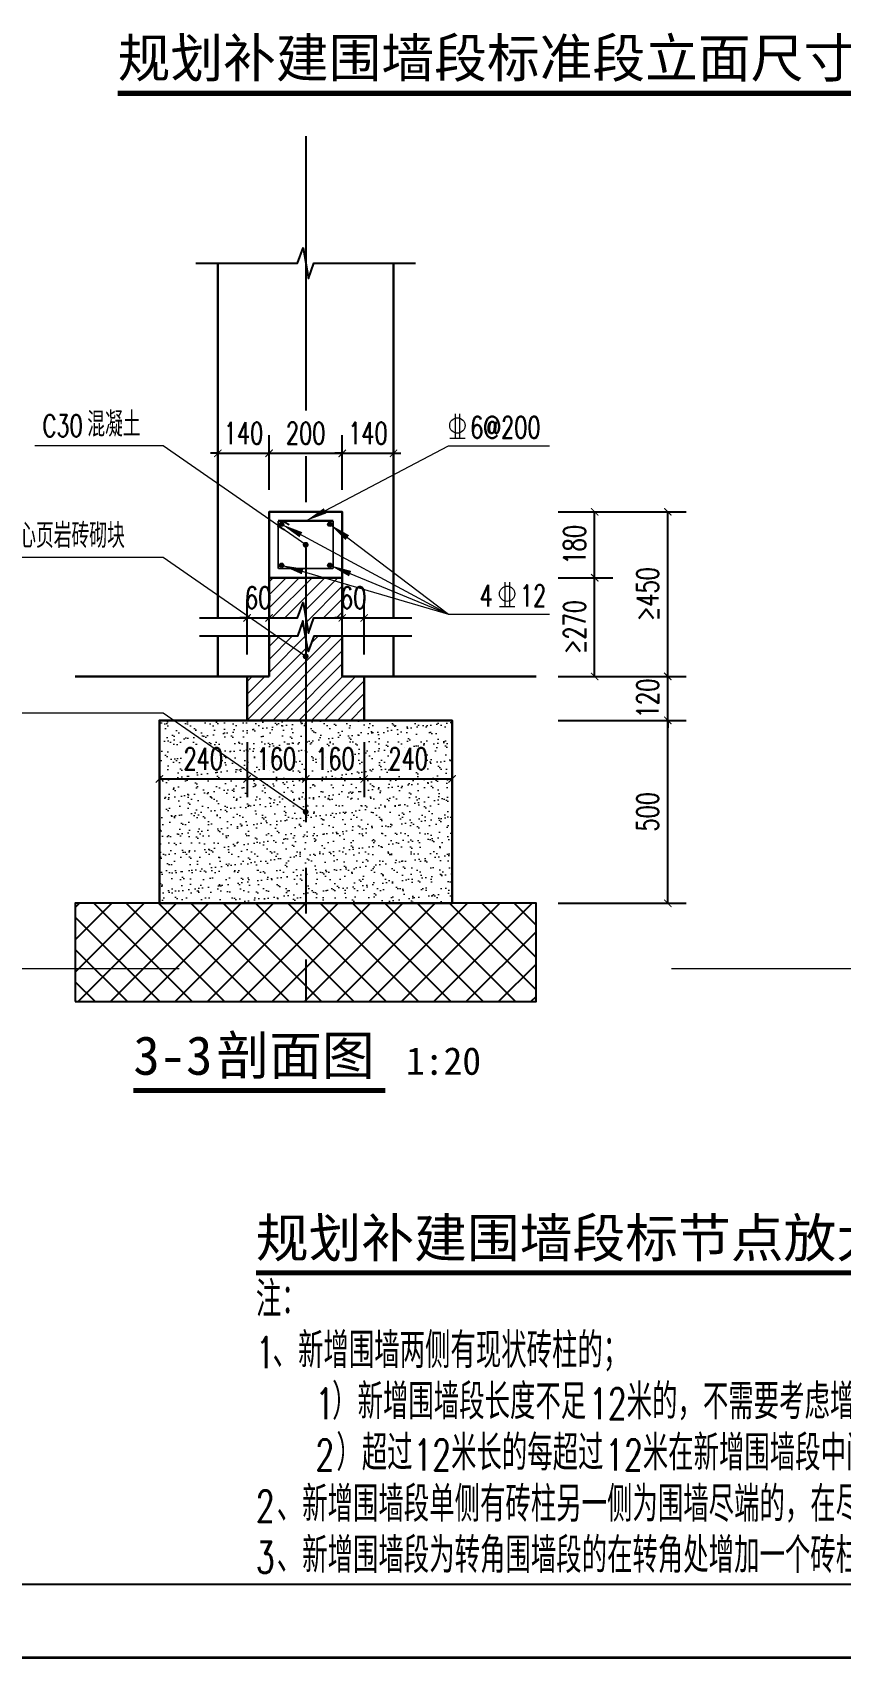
# Model space of a CAD drawing. Header units: millimetres. Extents: x 0 to 16820, y -11520 to 11880.
# Drawn here: x 6224 to 8433, y 0 to 4442 of the extents above; entities that cross this region are included whole.
import ezdxf
from ezdxf.enums import TextEntityAlignment as Align

# ---------------------------------------------------------------- set-up
doc = ezdxf.new("R2010")
doc.units = ezdxf.units.MM
doc.header["$LTSCALE"] = 1000
doc.linetypes.add('CENTER2', pattern=[1.125, 0.75, -0.125, 0.125, -0.125])
for name, color, linetype, lineweight in [('0-LA-剖断线', 2, 'Continuous', 30), ('0-LA-填充', 8, 'Continuous', 9), ('0-LA-连接件', 6, 'Continuous', 9), ('A-ANNO-DIMS', 3, 'Continuous', 13), ('A-ANNO-TEXT', 7, 'Continuous', 18), ('DIM_LEAD', 3, 'Continuous', 13)]:
    doc.layers.add(name, color=color, linetype=linetype, lineweight=lineweight)
for name, color, linetype in [('DIM_SYMB', 3, 'Continuous'), ('DOTE', 8, 'CENTER2'), ('PUB_DIM', 3, 'Continuous'), ('图框层', 7, 'Continuous')]:
    doc.layers.add(name, color=color, linetype=linetype)
doc.styles.add('_TCH_DIM', font='SIMPLEX', dxfattribs={"bigfont": 'GBCBIG'})
doc.styles.add('_TCH_DIM_T3', font='SIMPLEX', dxfattribs={"width": 0.705882, "bigfont": 'GBCBIG'})
doc.styles.get("Standard").update_dxf_attribs({"font": ''})
doc.styles.add('宋体', font='', dxfattribs={"width": 0.8})
doc.styles.get('Standard').set_extended_font_data('SimSun')
doc.styles.get('宋体').set_extended_font_data('SimSun')
doc.dimstyles.new('_TCH_ARCH&&20', dxfattribs={"dimtxt": 59.5, "dimasz": 20, "dimexe": 50, "dimexo": 60, "dimgap": 25.25, "dimtad": 1, "dimdec": 0, "dimzin": 0, "dimdsep": 46, "dimtxsty": '_TCH_DIM_T3', "dimblk": 'ARCHTICK', "dimcen": 0.09, "dimclrt": 7, "dimazin": 2, "dimtfac": 1, "dimtdec": 0, "dimtix": 1, "dimtmove": 2, "dimatfit": 3, "dimfxl": 20, "dimtolj": 1, "dimtzin": 0, "dimarcsym": 0})

# ---------------------------------------------------------------- blocks, each defined once
blk = doc.blocks.new('JYHT-FRAME_NORMAL-7c40bc6b8ebf42d483e23fe8ae0242e0')
at = {"layer": '图框层', "color": 0, "linetype": 'Continuous'}
blk.add_line((25, 10), (831, 10), dxfattribs=at)
at = {"layer": '图框层', "color": 4, "lineweight": 35}
blk.add_line((0, 0), (841, 0), dxfattribs=at)
at = {"style": '宋体'}
blk.add_attdef('公章', text='', height=2.5, dxfattribs=at).set_placement((795.74, 211.72), align=Align.MIDDLE_CENTER)
at = {"layer": '图框层', "style": '宋体', "width": 0.8}
for tag, height, p in [('合作设计单位', 3, (796, 528)), ('节能章', 2.5, (795.74, 103.14))]:
    blk.add_attdef(tag, text='', height=height, dxfattribs=at).set_placement(p, align=Align.MIDDLE_CENTER)
at = {"layer": '图框层', "style": '宋体'}
for tag, p in [('接口确认章', (794.47, 491.41)), ('竣工图章', (794.47, 491.41)), ('造价咨询章', (795.43, 445.09)), ('出图章', (795.43, 445.09)), ('提交图纸章', (788.66, 395.82)), ('报审章', (788.66, 394.32)), ('规划报审章', (788.66, 338.77)), ('制图人', (793.5, 230.46)), ('设计人', (793.5, 223.48)), ('专业负责人', (793.5, 216.44)), ('设计主持人', (793.5, 209.46)), ('项目经理', (793.5, 202.45)), ('校对', (793.5, 195.46)), ('审核', (793.5, 188.46)), ('审定', (793.5, 181.44)), ('工程名称', (804.5, 72.96)), ('子项名称', (804.5, 58.96)), ('设计号', (787, 48.48)), ('专业', (822, 48.44)), ('图名', (804.5, 37.94)), ('图号', (804.5, 23.99)), ('阶段', (787, 13.46)), ('日期', (822, 13.45))]:
    blk.add_attdef(tag, text='', height=2.5, dxfattribs=at).set_placement(p, align=Align.MIDDLE_CENTER)
for tag, p in [('版号1', (769.51, 97.5)), ('版号1日期', (787.01, 97.5)), ('版号1内容', (804.46, 97.5)), ('版号1修改人', (822.01, 97.5)), ('版号2', (769.51, 90.5)), ('版号2日期', (787.01, 90.5)), ('版号2内容', (804.46, 90.5)), ('版号2修改人', (822.01, 90.5)), ('版号3', (769.51, 83.5)), ('版号3日期', (787.01, 83.5)), ('版号3内容', (804.46, 83.5)), ('版号3修改人', (822.01, 83.5))]:
    blk.add_attdef(tag, text='', height=2.5, dxfattribs=at).set_placement(p, align=Align.MIDDLE)
blk = doc.blocks.new('_ArchTick')
at = {"color": 0, "linetype": 'ByBlock', "const_width": 0.15}
blk.add_lwpolyline([(-0.5, -0.5), (0.5, 0.5)], dxfattribs=at)
blk = doc.blocks.new('*D315')
at = {"layer": 'Defpoints', "color": 0, "transparency": 16777216}
for p in [(6570.6, 2561.5), (6810.6, 2561.5), (6810.6, 2401.5)]:
    blk.add_point(p, dxfattribs=at)
at = {"layer": 'PUB_DIM', "color": 0, "lineweight": -2, "transparency": 16777216}
for p, q in [((6570.6, 2501.5), (6570.6, 2351.5)), ((6810.6, 2501.5), (6810.6, 2351.5)), ((6570.6, 2401.5), (6810.6, 2401.5))]:
    blk.add_line(p, q, dxfattribs=at)
at = {"layer": 'PUB_DIM', "color": 0, "lineweight": -2, "transparency": 16777216, "xscale": 20, "yscale": 20, "zscale": 20, "rotation": 180}
blk.add_blockref('_ArchTick', (6570.6, 2401.5), dxfattribs=at)
at = {"layer": 'PUB_DIM', "color": 0, "lineweight": -2, "transparency": 16777216, "xscale": 20, "yscale": 20, "zscale": 20}
blk.add_blockref('_ArchTick', (6810.6, 2401.5), dxfattribs=at)
at = {"layer": 'PUB_DIM', "color": 7, "transparency": 16777216, "insert": (6690.6, 2456.5), "char_height": 59.5, "attachment_point": 5, "style": '_TCH_DIM_T3'}
blk.add_mtext('\\A1;240', dxfattribs=at)
blk = doc.blocks.new('*D316')
at = {"layer": 'Defpoints', "color": 0, "transparency": 16777216}
for p in [(6810.6, 2561.5), (6970.6, 2561.5), (6970.6, 2401.5)]:
    blk.add_point(p, dxfattribs=at)
at = {"layer": 'PUB_DIM', "color": 0, "lineweight": -2, "transparency": 16777216}
for p, q in [((6810.6, 2501.5), (6810.6, 2351.5)), ((6970.6, 2501.5), (6970.6, 2351.5)), ((6810.6, 2401.5), (6970.6, 2401.5))]:
    blk.add_line(p, q, dxfattribs=at)
at = {"layer": 'PUB_DIM', "color": 0, "lineweight": -2, "transparency": 16777216, "xscale": 20, "yscale": 20, "zscale": 20, "rotation": 180}
blk.add_blockref('_ArchTick', (6810.6, 2401.5), dxfattribs=at)
at = {"layer": 'PUB_DIM', "color": 0, "lineweight": -2, "transparency": 16777216, "xscale": 20, "yscale": 20, "zscale": 20}
blk.add_blockref('_ArchTick', (6970.6, 2401.5), dxfattribs=at)
at = {"layer": 'PUB_DIM', "color": 7, "transparency": 16777216, "insert": (6890.6, 2456.5), "char_height": 59.5, "attachment_point": 5, "style": '_TCH_DIM_T3'}
blk.add_mtext('\\A1;160', dxfattribs=at)
blk = doc.blocks.new('*D317')
at = {"layer": 'Defpoints', "color": 0, "transparency": 16777216}
for p in [(6970.6, 2561.5), (7130.6, 2561.5), (7130.6, 2401.5)]:
    blk.add_point(p, dxfattribs=at)
at = {"layer": 'PUB_DIM', "color": 0, "lineweight": -2, "transparency": 16777216}
for p, q in [((6970.6, 2501.5), (6970.6, 2351.5)), ((7130.6, 2501.5), (7130.6, 2351.5)), ((6970.6, 2401.5), (7130.6, 2401.5))]:
    blk.add_line(p, q, dxfattribs=at)
at = {"layer": 'PUB_DIM', "color": 0, "lineweight": -2, "transparency": 16777216, "xscale": 20, "yscale": 20, "zscale": 20, "rotation": 180}
blk.add_blockref('_ArchTick', (6970.6, 2401.5), dxfattribs=at)
at = {"layer": 'PUB_DIM', "color": 0, "lineweight": -2, "transparency": 16777216, "xscale": 20, "yscale": 20, "zscale": 20}
blk.add_blockref('_ArchTick', (7130.6, 2401.5), dxfattribs=at)
at = {"layer": 'PUB_DIM', "color": 7, "transparency": 16777216, "insert": (7050.6, 2456.5), "char_height": 59.5, "attachment_point": 5, "style": '_TCH_DIM_T3'}
blk.add_mtext('\\A1;160', dxfattribs=at)
blk = doc.blocks.new('*D318')
at = {"layer": 'Defpoints', "color": 0, "transparency": 16777216}
for p in [(7130.6, 2561.5), (7370.6, 2561.5), (7370.6, 2401.5)]:
    blk.add_point(p, dxfattribs=at)
at = {"layer": 'PUB_DIM', "color": 0, "lineweight": -2, "transparency": 16777216}
for p, q in [((7130.6, 2501.5), (7130.6, 2351.5)), ((7370.6, 2501.5), (7370.6, 2351.5)), ((7130.6, 2401.5), (7370.6, 2401.5))]:
    blk.add_line(p, q, dxfattribs=at)
at = {"layer": 'PUB_DIM', "color": 0, "lineweight": -2, "transparency": 16777216, "xscale": 20, "yscale": 20, "zscale": 20, "rotation": 180}
blk.add_blockref('_ArchTick', (7130.6, 2401.5), dxfattribs=at)
at = {"layer": 'PUB_DIM', "color": 0, "lineweight": -2, "transparency": 16777216, "xscale": 20, "yscale": 20, "zscale": 20}
blk.add_blockref('_ArchTick', (7370.6, 2401.5), dxfattribs=at)
at = {"layer": 'PUB_DIM', "color": 7, "transparency": 16777216, "insert": (7250.6, 2456.5), "char_height": 59.5, "attachment_point": 5, "style": '_TCH_DIM_T3'}
blk.add_mtext('\\A1;240', dxfattribs=at)
blk = doc.blocks.new('*D332')
at = {"layer": 'Defpoints', "color": 0, "transparency": 16777216}
for p in [(6870.6, 3291.5), (6730.6, 3131.5), (6870.6, 3131.5)]:
    blk.add_point(p, dxfattribs=at)
at = {"layer": 'PUB_DIM', "color": 0, "lineweight": -2, "transparency": 16777216}
for p, q in [((6730.6, 3191.5), (6730.6, 3341.5)), ((6870.6, 3191.5), (6870.6, 3341.5)), ((6730.6, 3291.5), (6710.6, 3291.5)), ((6730.6, 3291.5), (6870.6, 3291.5)), ((6870.6, 3291.5), (6890.6, 3291.5))]:
    blk.add_line(p, q, dxfattribs=at)
at = {"layer": 'PUB_DIM', "color": 0, "lineweight": -2, "transparency": 16777216, "xscale": 20, "yscale": 20, "zscale": 20}
blk.add_blockref('_ArchTick', (6730.6, 3291.5), dxfattribs=at)
at = {"layer": 'PUB_DIM', "color": 0, "lineweight": -2, "transparency": 16777216, "xscale": 20, "yscale": 20, "zscale": 20, "rotation": 180}
blk.add_blockref('_ArchTick', (6870.6, 3291.5), dxfattribs=at)
at = {"layer": 'PUB_DIM', "color": 7, "transparency": 16777216, "insert": (6800.6, 3346.5), "char_height": 59.5, "attachment_point": 5, "style": '_TCH_DIM_T3'}
blk.add_mtext('\\A1;140', dxfattribs=at)
blk = doc.blocks.new('*D333')
at = {"layer": 'Defpoints', "color": 0, "transparency": 16777216}
for p in [(7070.6, 3291.5), (6870.6, 3131.5), (7070.6, 3131.5)]:
    blk.add_point(p, dxfattribs=at)
at = {"layer": 'PUB_DIM', "color": 0, "lineweight": -2, "transparency": 16777216}
for p, q in [((6870.6, 3191.5), (6870.6, 3341.5)), ((7070.6, 3191.5), (7070.6, 3341.5)), ((6870.6, 3291.5), (7070.6, 3291.5))]:
    blk.add_line(p, q, dxfattribs=at)
at = {"layer": 'PUB_DIM', "color": 0, "lineweight": -2, "transparency": 16777216, "xscale": 20, "yscale": 20, "zscale": 20, "rotation": 180}
blk.add_blockref('_ArchTick', (6870.6, 3291.5), dxfattribs=at)
at = {"layer": 'PUB_DIM', "color": 0, "lineweight": -2, "transparency": 16777216, "xscale": 20, "yscale": 20, "zscale": 20}
blk.add_blockref('_ArchTick', (7070.6, 3291.5), dxfattribs=at)
at = {"layer": 'PUB_DIM', "color": 7, "transparency": 16777216, "insert": (6970.6, 3346.5), "char_height": 59.5, "attachment_point": 5, "style": '_TCH_DIM_T3'}
blk.add_mtext('\\A1;200', dxfattribs=at)
blk = doc.blocks.new('*D334')
at = {"layer": 'Defpoints', "color": 0, "transparency": 16777216}
for p in [(7210.6, 3291.5), (7070.6, 3131.5), (7210.6, 3131.5)]:
    blk.add_point(p, dxfattribs=at)
at = {"layer": 'PUB_DIM', "color": 0, "lineweight": -2, "transparency": 16777216}
for p, q in [((7070.6, 3191.5), (7070.6, 3341.5)), ((7210.6, 3191.5), (7210.6, 3341.5)), ((7070.6, 3291.5), (7050.6, 3291.5)), ((7070.6, 3291.5), (7210.6, 3291.5)), ((7210.6, 3291.5), (7230.6, 3291.5))]:
    blk.add_line(p, q, dxfattribs=at)
at = {"layer": 'PUB_DIM', "color": 0, "lineweight": -2, "transparency": 16777216, "xscale": 20, "yscale": 20, "zscale": 20}
blk.add_blockref('_ArchTick', (7070.6, 3291.5), dxfattribs=at)
at = {"layer": 'PUB_DIM', "color": 0, "lineweight": -2, "transparency": 16777216, "xscale": 20, "yscale": 20, "zscale": 20, "rotation": 180}
blk.add_blockref('_ArchTick', (7210.6, 3291.5), dxfattribs=at)
at = {"layer": 'PUB_DIM', "color": 7, "transparency": 16777216, "insert": (7140.6, 3346.5), "char_height": 59.5, "attachment_point": 5, "style": '_TCH_DIM_T3'}
blk.add_mtext('\\A1;140', dxfattribs=at)
blk = doc.blocks.new('A$C671D5DA0')
h = blk.add_hatch()
h.set_pattern_fill('ANSI37', color=256, scale=500)
h.set_pattern_definition([(45, (-124266.204, -28855.045), (-44.194174, 44.194174), []), (135, (-124266.204, -28855.045), (-44.194174, -44.194174), [])])
h.paths.add_polyline_path([(869.6, 0), (2129.5, 0), (2129.5, 268.7), (869.6, 268.7)])
blk.add_lwpolyline([(869.6, 0), (2129.5, 0), (2129.5, 268.7), (869.6, 268.7)], close=True)
at = {"layer": 'DIM_LEAD'}
blk.add_line((1153.9, 89.3), (0, 89.3), dxfattribs=at)
blk = doc.blocks.new('*D335')
at = {"layer": 'Defpoints', "color": 0, "transparency": 16777216}
for p in [(7130.6, 2841.5), (7070.6, 2681.5), (7130.6, 2681.5)]:
    blk.add_point(p, dxfattribs=at)
at = {"layer": 'PUB_DIM', "color": 0, "lineweight": -2, "transparency": 16777216}
for p, q in [((7070.6, 2741.5), (7070.6, 2891.5)), ((7130.6, 2741.5), (7130.6, 2891.5)), ((7070.6, 2841.5), (7050.6, 2841.5)), ((7070.6, 2841.5), (7130.6, 2841.5)), ((7130.6, 2841.5), (7150.6, 2841.5))]:
    blk.add_line(p, q, dxfattribs=at)
at = {"layer": 'PUB_DIM', "color": 0, "lineweight": -2, "transparency": 16777216, "xscale": 20, "yscale": 20, "zscale": 20}
blk.add_blockref('_ArchTick', (7070.6, 2841.5), dxfattribs=at)
at = {"layer": 'PUB_DIM', "color": 0, "lineweight": -2, "transparency": 16777216, "xscale": 20, "yscale": 20, "zscale": 20, "rotation": 180}
blk.add_blockref('_ArchTick', (7130.6, 2841.5), dxfattribs=at)
at = {"layer": 'PUB_DIM', "color": 7, "transparency": 16777216, "insert": (7100.6, 2896.5), "char_height": 59.5, "attachment_point": 5, "style": '_TCH_DIM_T3'}
blk.add_mtext('\\A1;60', dxfattribs=at)
blk = doc.blocks.new('*D336')
at = {"layer": 'Defpoints', "color": 0, "transparency": 16777216}
for p in [(6870.6, 2841.5), (6810.6, 2681.5), (6870.6, 2681.5)]:
    blk.add_point(p, dxfattribs=at)
at = {"layer": 'PUB_DIM', "color": 0, "lineweight": -2, "transparency": 16777216}
for p, q in [((6810.6, 2741.5), (6810.6, 2891.5)), ((6870.6, 2741.5), (6870.6, 2891.5)), ((6810.6, 2841.5), (6790.6, 2841.5)), ((6810.6, 2841.5), (6870.6, 2841.5)), ((6870.6, 2841.5), (6890.6, 2841.5))]:
    blk.add_line(p, q, dxfattribs=at)
at = {"layer": 'PUB_DIM', "color": 0, "lineweight": -2, "transparency": 16777216, "xscale": 20, "yscale": 20, "zscale": 20}
blk.add_blockref('_ArchTick', (6810.6, 2841.5), dxfattribs=at)
at = {"layer": 'PUB_DIM', "color": 0, "lineweight": -2, "transparency": 16777216, "xscale": 20, "yscale": 20, "zscale": 20, "rotation": 180}
blk.add_blockref('_ArchTick', (6870.6, 2841.5), dxfattribs=at)
at = {"layer": 'PUB_DIM', "color": 7, "transparency": 16777216, "insert": (6840.6, 2896.5), "char_height": 59.5, "attachment_point": 5, "style": '_TCH_DIM_T3'}
blk.add_mtext('\\A1;60', dxfattribs=at)
blk = doc.blocks.new('*D337')
at = {"layer": 'A-ANNO-DIMS', "color": 0, "lineweight": -2, "transparency": 16777216}
for p, q in [((7660.5, 2951.5), (7810.5, 2951.5)), ((7760.5, 2681.5), (7760.5, 2951.5)), ((7660.5, 2681.5), (7810.5, 2681.5))]:
    blk.add_line(p, q, dxfattribs=at)
at = {"layer": 'Defpoints', "color": 0, "transparency": 16777216}
for p in [(7600.5, 2951.5), (7760.5, 2951.5), (7600.5, 2681.5)]:
    blk.add_point(p, dxfattribs=at)
at = {"layer": 'A-ANNO-DIMS', "color": 0, "lineweight": -2, "transparency": 16777216, "xscale": 20, "yscale": 20, "zscale": 20}
for p, rotation in [((7760.5, 2951.5), 90), ((7760.5, 2681.5), 270)]:
    blk.add_blockref('_ArchTick', p, dxfattribs=dict(at, rotation=rotation))
at = {"layer": 'A-ANNO-DIMS', "color": 7, "transparency": 16777216, "insert": (7705.5, 2816.5), "char_height": 59.5, "attachment_point": 5, "rotation": 90, "style": '_TCH_DIM_T3'}
blk.add_mtext('\\A1;≥270', dxfattribs=at)
blk = doc.blocks.new('*D338')
at = {"layer": 'A-ANNO-DIMS', "color": 0, "lineweight": -2, "transparency": 16777216}
for p, q in [((7660.5, 3131.5), (7810.5, 3131.5)), ((7760.5, 2951.5), (7760.5, 3131.5)), ((7660.5, 2951.5), (7810.5, 2951.5))]:
    blk.add_line(p, q, dxfattribs=at)
at = {"layer": 'Defpoints', "color": 0, "transparency": 16777216}
for p in [(7600.5, 3131.5), (7760.5, 3131.5), (7600.5, 2951.5)]:
    blk.add_point(p, dxfattribs=at)
at = {"layer": 'A-ANNO-DIMS', "color": 0, "lineweight": -2, "transparency": 16777216, "xscale": 20, "yscale": 20, "zscale": 20}
for p, rotation in [((7760.5, 3131.5), 90), ((7760.5, 2951.5), 270)]:
    blk.add_blockref('_ArchTick', p, dxfattribs=dict(at, rotation=rotation))
at = {"layer": 'A-ANNO-DIMS', "color": 7, "transparency": 16777216, "insert": (7705.5, 3041.5), "char_height": 59.5, "attachment_point": 5, "rotation": 90, "style": '_TCH_DIM_T3'}
blk.add_mtext('\\A1;180', dxfattribs=at)
blk = doc.blocks.new('*D339')
at = {"layer": 'A-ANNO-DIMS', "color": 0, "lineweight": -2, "transparency": 16777216}
for p, q in [((7660.5, 2561.5), (8010.5, 2561.5)), ((7960.5, 2061.5), (7960.5, 2561.5)), ((7660.5, 2061.5), (8010.5, 2061.5))]:
    blk.add_line(p, q, dxfattribs=at)
at = {"layer": 'Defpoints', "color": 0, "transparency": 16777216}
for p in [(7600.5, 2561.5), (7960.5, 2561.5), (7600.5, 2061.5)]:
    blk.add_point(p, dxfattribs=at)
at = {"layer": 'A-ANNO-DIMS', "color": 0, "lineweight": -2, "transparency": 16777216, "xscale": 20, "yscale": 20, "zscale": 20}
for p, rotation in [((7960.5, 2561.5), 90), ((7960.5, 2061.5), 270)]:
    blk.add_blockref('_ArchTick', p, dxfattribs=dict(at, rotation=rotation))
at = {"layer": 'A-ANNO-DIMS', "color": 7, "transparency": 16777216, "insert": (7905.5, 2311.5), "char_height": 59.5, "attachment_point": 5, "rotation": 90, "style": '_TCH_DIM_T3'}
blk.add_mtext('\\A1;500', dxfattribs=at)
blk = doc.blocks.new('*D340')
at = {"layer": 'A-ANNO-DIMS', "color": 0, "lineweight": -2, "transparency": 16777216}
for p, q in [((7660.5, 2681.5), (8010.5, 2681.5)), ((7960.5, 2681.5), (7960.5, 2701.5)), ((7960.5, 2561.5), (7960.5, 2681.5)), ((7660.5, 2561.5), (8010.5, 2561.5)), ((7960.5, 2561.5), (7960.5, 2541.5))]:
    blk.add_line(p, q, dxfattribs=at)
at = {"layer": 'Defpoints', "color": 0, "transparency": 16777216}
for p in [(7600.5, 2681.5), (7960.5, 2681.5), (7600.5, 2561.5)]:
    blk.add_point(p, dxfattribs=at)
at = {"layer": 'A-ANNO-DIMS', "color": 0, "lineweight": -2, "transparency": 16777216, "xscale": 20, "yscale": 20, "zscale": 20}
for p, rotation in [((7960.5, 2681.5), 270), ((7960.5, 2561.5), 90)]:
    blk.add_blockref('_ArchTick', p, dxfattribs=dict(at, rotation=rotation))
at = {"layer": 'A-ANNO-DIMS', "color": 7, "transparency": 16777216, "insert": (7905.5, 2621.5), "char_height": 59.5, "attachment_point": 5, "rotation": 90, "style": '_TCH_DIM_T3'}
blk.add_mtext('\\A1;120', dxfattribs=at)
blk = doc.blocks.new('*D341')
at = {"layer": 'A-ANNO-DIMS', "color": 0, "lineweight": -2, "transparency": 16777216}
for p, q in [((7660.5, 3131.5), (8010.5, 3131.5)), ((7960.5, 2681.5), (7960.5, 3131.5)), ((7660.5, 2681.5), (8010.5, 2681.5))]:
    blk.add_line(p, q, dxfattribs=at)
at = {"layer": 'Defpoints', "color": 0, "transparency": 16777216}
for p in [(7600.5, 3131.5), (7960.5, 3131.5), (7600.5, 2681.5)]:
    blk.add_point(p, dxfattribs=at)
at = {"layer": 'A-ANNO-DIMS', "color": 0, "lineweight": -2, "transparency": 16777216, "xscale": 20, "yscale": 20, "zscale": 20}
for p, rotation in [((7960.5, 3131.5), 90), ((7960.5, 2681.5), 270)]:
    blk.add_blockref('_ArchTick', p, dxfattribs=dict(at, rotation=rotation))
at = {"layer": 'A-ANNO-DIMS', "color": 7, "transparency": 16777216, "insert": (7905.5, 2906.5), "char_height": 59.5, "attachment_point": 5, "rotation": 90, "style": '_TCH_DIM_T3'}
blk.add_mtext('\\A1;≥450', dxfattribs=at)

msp = doc.modelspace()

# ---------------------------------------------------------------- hatches: boundary and pattern name
at = {"layer": '0-LA-填充'}
h = msp.add_hatch(dxfattribs=at)
h.set_pattern_fill('ANSI31', color=256, scale=200)
h.set_pattern_definition([(45, (-126484.938, -27142.28), (-17.6776695, 17.6776695), [])])
h.paths.add_polyline_path([(6948.06067, 2791.49015), (6870.56067, 2791.49015), (6870.56067, 2681.49015), (6810.56067, 2681.49015), (6810.56067, 2561.49015), (7130.56067, 2561.49015), (7130.56067, 2681.49015), (7070.56067, 2681.49015), (7070.56067, 2791.49015), (6993.06067, 2791.49015), (6977.77392, 2749.49015), (6962.96245, 2833.49015)])
h.paths.add_polyline_path([(6870.56067, 2841.49015), (6948.06067, 2841.49015), (6963.34742, 2883.49015), (6978.15888, 2799.49015), (6993.06067, 2841.49015), (7070.56067, 2841.49015), (7070.56067, 2951.49015), (6870.56067, 2951.49015)])
h = msp.add_hatch(dxfattribs=at)
h.set_pattern_fill('AR-SAND', color=256, scale=20)
h.set_pattern_definition([(37.5, (-34191.732, -5038.8), (-1.259867, 38.536475), [0, -30.4, 0, -34, 0, -32.5]), (7.5, (-34191.73, -5038.8), (35.395534, 56.44292), [0, -16.4, 0, -27.4, 0, -10.5]), (327.5, (-34216.332, -5038.8), (62.282837, 0.11318), [0, -10, 0, -36, 0, -47]), (317.5, (-34216.33, -5038.8), (60.12253, 17.55351), [0, -5, 0, -23.6, 0, -27])])
h.paths.add_polyline_path([(6570.56067, 2061.49015), (7370.56067, 2061.49015), (7370.56067, 2561.49015), (6570.56067, 2561.49015)])
at = {"layer": '0-LA-连接件'}
h = msp.add_hatch(color=256, dxfattribs=at)
h.dxf.hatch_style = 1
edge = h.paths.add_edge_path()
edge.add_arc((6904.56067, 3097.49015), 6, 360, 720, ccw=False)
h = msp.add_hatch(color=256, dxfattribs=at)
h.dxf.hatch_style = 1
edge = h.paths.add_edge_path()
edge.add_arc((7036.56067, 3097.49015), 6, -180, 180)
h = msp.add_hatch(color=256, dxfattribs=at)
h.dxf.hatch_style = 1
edge = h.paths.add_edge_path()
edge.add_arc((6904.56067, 2985.49015), 6, 0, 360)
h = msp.add_hatch(color=256, dxfattribs=at)
h.dxf.hatch_style = 1
edge = h.paths.add_edge_path()
edge.add_arc((7036.56067, 2985.49015), 6, 180, 540, ccw=False)

# ---------------------------------------------------------------- linework, layer by layer
at = {"layer": '0-LA-剖断线'}
for p, q in [((6730.56067, 2841.49015), (6730.56067, 3811.49015)), ((7210.56067, 3811.49015), (7210.56067, 2841.49015)), ((6870.56067, 3131.49015), (6870.56067, 2951.49015)), ((7070.56067, 3131.49015), (6870.56067, 3131.49015)), ((7070.56067, 2951.49015), (7070.56067, 3131.49015)), ((7045.56067, 3106.49015), (6895.56067, 3106.49015)), ((6870.56067, 2841.49015), (6870.56067, 2951.49015)), ((6870.56067, 2951.49015), (7070.56067, 2951.49015)), ((6870.56067, 2951.49015), (7070.56067, 2951.49015)), ((6870.56067, 2951.49015), (7070.56067, 2951.49015)), ((7070.56067, 2951.49015), (7070.56067, 2841.49015)), ((6730.56067, 2681.49015), (6730.56067, 2791.49015)), ((6870.56067, 2681.49015), (6870.56067, 2791.49015)), ((7070.56067, 2791.49015), (7070.56067, 2681.49015)), ((7210.56067, 2791.49015), (7210.56067, 2681.49015)), ((6810.56067, 2681.49015), (6730.56067, 2681.49015)), ((6810.56067, 2681.49015), (6870.56067, 2681.49015)), ((6810.56067, 2561.49015), (6810.56067, 2681.49015)), ((7070.56067, 2681.49015), (7130.56067, 2681.49015)), ((7130.56067, 2681.49015), (7130.56067, 2561.49015)), ((7210.56067, 2681.49015), (7130.56067, 2681.49015)), ((7130.56067, 2561.49015), (6810.56067, 2561.49015))]:
    msp.add_line(p, q, dxfattribs=at)
for points in [[(6870.56067, 2951.49015), (7070.56067, 2951.49015), (7070.56067, 3131.49015), (6870.56067, 3131.49015)], [(6570.56067, 2061.49015), (7370.56067, 2061.49015), (7370.56067, 2561.49015), (6570.56067, 2561.49015)]]:
    msp.add_lwpolyline(points, close=True, dxfattribs=at)
for points in [[(6730.56067, 2681.49015), (6340.59722, 2681.49015)], [(7210.56067, 2681.49015), (7600.52412, 2681.49015)]]:
    msp.add_lwpolyline(points, dxfattribs=at)
at = {"layer": '0-LA-连接件', "const_width": 5}
for points in [[(6905.66073, 3107.81603), (6925.75583, 3095.87767)], [(6893.0553, 3093.81144), (6913.15039, 3081.87308)], [(6895.56067, 3106.49015), (6895.56067, 2976.49015)], [(6895.56067, 3106.49015), (7045.56067, 3106.49015)], [(7045.56067, 2976.49015), (7045.56067, 3106.49015)], [(6895.56067, 2976.49015), (7045.56067, 2976.49015)]]:
    msp.add_lwpolyline(points, dxfattribs=at)
at = {"layer": '0-LA-连接件'}
for centre in [(6904.56067, 3097.49015), (7036.56067, 3097.49015), (6904.56067, 2985.49015), (7036.56067, 2985.49015)]:
    msp.add_circle(centre, 6, dxfattribs=at)
at = {"layer": 'DIM_LEAD', "color": 7}
for p, q in [((7378.85359, 3398.99015), (7378.85359, 3332.49015)), ((7391.45359, 3398.99015), (7391.45359, 3332.49015)), ((7364.15359, 3332.49015), (7406.15359, 3332.49015)), ((7514.85359, 2938.99015), (7514.85359, 2872.49015)), ((7527.45359, 2938.99015), (7527.45359, 2872.49015)), ((7500.15359, 2872.49015), (7542.15359, 2872.49015))]:
    msp.add_line(p, q, dxfattribs=at)
at = {"layer": 'DIM_LEAD'}
for p, q in [((6580.56067, 3311.49015), (6230.40631, 3311.49015)), ((6970.56067, 3041.49015), (6580.56067, 3311.49015)), ((6970.56067, 3106.49015), (7360.56067, 3311.49015)), ((7360.56067, 3311.49015), (7637.15359, 3311.49015)), ((6904.56067, 3097.49015), (7360.56067, 2851.49015)), ((7036.56067, 3097.49015), (7360.56067, 2851.49015)), ((6580.56067, 3006.49015), (5470.98075, 3006.49015)), ((6970.56067, 2736.49015), (6580.56067, 3006.49015)), ((6904.56067, 2985.49015), (7360.56067, 2851.49015)), ((7036.56067, 2985.49015), (7360.56067, 2851.49015)), ((7360.56067, 2851.49015), (7637.15359, 2851.49015)), ((6580.56067, 2581.49015), (5470.98075, 2581.49015)), ((6970.56067, 2311.49015), (6580.56067, 2581.49015))]:
    msp.add_line(p, q, dxfattribs=at)
for points in [[(6970.56067, 3106.49015, 0, 16, 0), (7023.67052, 3134.40687, 0, 0, 0)], [(6904.56067, 3097.49015, 0, 16, 0), (6957.36661, 3069.00274, 0, 0, 0)], [(7036.56067, 3097.49015, 0, 16, 0), (7084.34745, 3061.2076, 0, 0, 0)], [(6904.56067, 2985.49015, 0, 16, 0), (6962.12662, 2968.57384, 0, 0, 0)], [(7036.56067, 2985.49015, 0, 16, 0), (7092.00585, 2962.55912, 0, 0, 0)]]:
    msp.add_lwpolyline(points, format="xyseb", dxfattribs=at)
at = {"layer": 'DIM_LEAD', "const_width": 8}
for points in [[(6973.84944, 3039.21331, 1), (6967.2719, 3043.76699, 1)], [(6973.84944, 2734.21331, 1), (6967.2719, 2738.76699, 1)], [(6973.84944, 2309.21331, 1), (6967.2719, 2313.76699, 1)]]:
    msp.add_lwpolyline(points, format="xyb", close=True, dxfattribs=at)
at = {"layer": 'DIM_LEAD', "color": 7}
for centre in [(7385.15359, 3367.49015), (7521.15359, 2907.49015)]:
    msp.add_circle(centre, 21, dxfattribs=at)
at = {"layer": 'DIM_SYMB', "const_width": 14}
for points in [[(6456.36558, 4275.32543), (9489.34448, 4275.32543)], [(6499.66963, 1549.99745), (7188.68229, 1549.99745)], [(6834.42465, 1051.17888), (9111.28541, 1051.17888)]]:
    msp.add_lwpolyline(points, dxfattribs=at)
at = {"layer": 'DIM_SYMB'}
for points in [[(6670.56067, 3811.49015), (6948.06067, 3811.49015), (6963.34742, 3853.49015), (6978.15888, 3769.49015), (6993.06067, 3811.49015), (7270.56067, 3811.49015)], [(6680.56067, 2841.49015), (6948.06067, 2841.49015), (6963.34742, 2883.49015), (6978.15888, 2799.49015), (6993.06067, 2841.49015), (7260.56067, 2841.49015)], [(7260.56067, 2791.49015), (6993.06067, 2791.49015), (6977.77392, 2749.49015), (6962.96245, 2833.49015), (6948.06067, 2791.49015), (6680.56067, 2791.49015)]]:
    msp.add_lwpolyline(points, dxfattribs=at)
at = {"layer": 'DOTE', "color": 1}
msp.add_lwpolyline([(6970.56067, 4158.27241), (6970.56067, 1792.76538)], dxfattribs=at)

# ---------------------------------------------------------------- block references
at = {"xscale": 20, "yscale": 20, "zscale": 20}
msp.add_blockref('JYHT-FRAME_NORMAL-7c40bc6b8ebf42d483e23fe8ae0242e0', (0.03683, -0.00255), dxfattribs=at)
for p in [(5470.98082, 1792.76538), (7970.98082, 1792.76538)]:
    msp.add_blockref('A$C671D5DA0', p)

# ---------------------------------------------------------------- texts
at = {"layer": 'A-ANNO-TEXT', "style": '_TCH_DIM'}
for s, height, p in [('注：', 96.453901, (6834.42465, 931.17888)), ('、新增围墙两侧有现状砖柱的；', 96.4539007, (6880.13893, 791.17888)), ('）新增围墙段长度不足', 96.453901, (7042.99608, 651.17888)), ('米的，不需要考虑增加砖柱；', 96.4539007, (7847.98088, 651.17888)), ('）超过', 96.453901, (7054.42465, 511.17888)), ('米长的每超过', 96.453901, (7367.92009, 511.17888)), ('米在新增围墙段中间增加一个砖柱；', 96.4539007, (7892.05383, 511.17888)), ('、新增围墙段单侧有砖柱另一侧为围墙尽端的，在尽端处增加一个砖柱，中间直线段设置砖柱参考第', 96.4539007, (6891.56751, 371.17888)), ('、新增围墙段为转角围墙段的在转角处增加一个砖柱，分开的直线段设置砖柱参考第', 96.4539007, (6891.56751, 231.17888))]:
    msp.add_text(s, height=height, dxfattribs=at).set_placement(p)
at = {"layer": 'A-ANNO-TEXT', "style": '_TCH_DIM', "width": 0.705882}
for s, p in [('1', (6834.42465, 791.17888)), ('1', (6997.28179, 651.17888)), ('12', (7745.12374, 651.17888)), ('2', (6997.28179, 511.17888)), ('12', (7265.06295, 511.17888)), ('12', (7789.19668, 511.17888)), ('2', (6834.42465, 371.17888)), ('3', (6834.42465, 231.17888))]:
    msp.add_text(s, height=85, dxfattribs=at).set_placement(p)
at = {"layer": 'DIM_LEAD', "color": 7, "style": '_TCH_DIM', "width": 0.705882}
for s, p in [('C30', (6251.40631, 3336.95824)), ('6@200', (7420.15359, 3332.49015)), ('4', (7446.15359, 2872.49015)), ('12', (7556.15359, 2872.49015))]:
    msp.add_text(s, height=59.5, dxfattribs=at).set_placement(p)
at = {"layer": 'DIM_LEAD', "color": 7, "style": '_TCH_DIM'}
for s, p in [('混凝土', (6373.40631, 3336.95824)), ('烧结实心页岩砖砌块', (6038.87436, 3032.70292))]:
    msp.add_text(s, height=67.51773, dxfattribs=at).set_placement(p)
at = {"layer": 'DIM_SYMB', "color": 7}
for s, height, p in [('规划补建围墙段标准段立面尺寸、标注示意图', 105.7383966, (6456.36558, 4319.2748)), ('3-3', 105.738397, (6499.66963, 1592.76538)), ('剖面图', 105.738397, (6726.50507, 1592.76538)), ('1:20', 75.527426, (7244.68229, 1592.76538)), ('规划补建围墙段标节点放大示意图', 105.7383966, (6834.42465, 1093.94681))]:
    msp.add_text(s, height=height, dxfattribs=at).set_placement(p)

# ---------------------------------------------------------------- dimensions: what is measured, and where the dimension line sits
at = {"layer": 'A-ANNO-DIMS'}
for p1, p2, distance, picture, middle in [((7600.52412, 2951.49015), (7600.52412, 3131.49015), -160, '*D338', (7705.52412, 3041.49015)), ((7600.52412, 2561.49015), (7600.52412, 2681.49015), -360, '*D340', (7905.52412, 2621.49015)), ((7600.52412, 2061.49015), (7600.52412, 2561.49015), -360, '*D339', (7905.52412, 2311.49015))]:
    dim = msp.add_aligned_dim(p1=p1, p2=p2, distance=distance, dimstyle='_TCH_ARCH&&20', dxfattribs=at)
    dim.commit()
    dim.dimension.update_dxf_attribs({"geometry": picture, "text_midpoint": middle})
for p2, distance, text, picture, middle in [((7600.52412, 3131.49015), -360, '≥450', '*D341', (7905.52412, 2906.49015)), ((7600.52412, 2951.49015), -160, '≥270', '*D337', (7705.52412, 2816.49015))]:
    dim = msp.add_aligned_dim(p1=(7600.52412, 2681.49015), p2=p2, distance=distance, text=text, dimstyle='_TCH_ARCH&&20', dxfattribs=at)
    dim.commit()
    dim.dimension.update_dxf_attribs({"geometry": picture, "text_midpoint": middle})
at = {"layer": 'PUB_DIM'}
for p1, p2, distance, picture, middle in [((6730.56067, 3131.49015), (6870.56067, 3131.49015), 160, '*D332', (6800.56067, 3346.49015)), ((6870.56067, 3131.49015), (7070.56067, 3131.49015), 160, '*D333', (6970.56067, 3346.49015)), ((7070.56067, 3131.49015), (7210.56067, 3131.49015), 160, '*D334', (7140.56067, 3346.49015)), ((6810.56067, 2681.49015), (6870.56067, 2681.49015), 160, '*D336', (6840.56067, 2896.49015)), ((7070.56067, 2681.49015), (7130.56067, 2681.49015), 160, '*D335', (7100.56067, 2896.49015)), ((6570.56067, 2561.49015), (6810.56067, 2561.49015), -160, '*D315', (6690.56067, 2456.49015)), ((6810.56067, 2561.49015), (6970.56067, 2561.49015), -160, '*D316', (6890.56067, 2456.49015)), ((6970.56067, 2561.49015), (7130.56067, 2561.49015), -160, '*D317', (7050.56067, 2456.49015)), ((7130.56067, 2561.49015), (7370.56067, 2561.49015), -160, '*D318', (7250.56067, 2456.49015))]:
    dim = msp.add_aligned_dim(p1=p1, p2=p2, distance=distance, dimstyle='_TCH_ARCH&&20', dxfattribs=at)
    dim.commit()
    dim.dimension.update_dxf_attribs({"geometry": picture, "text_midpoint": middle})

doc.saveas('drawing.dxf')
